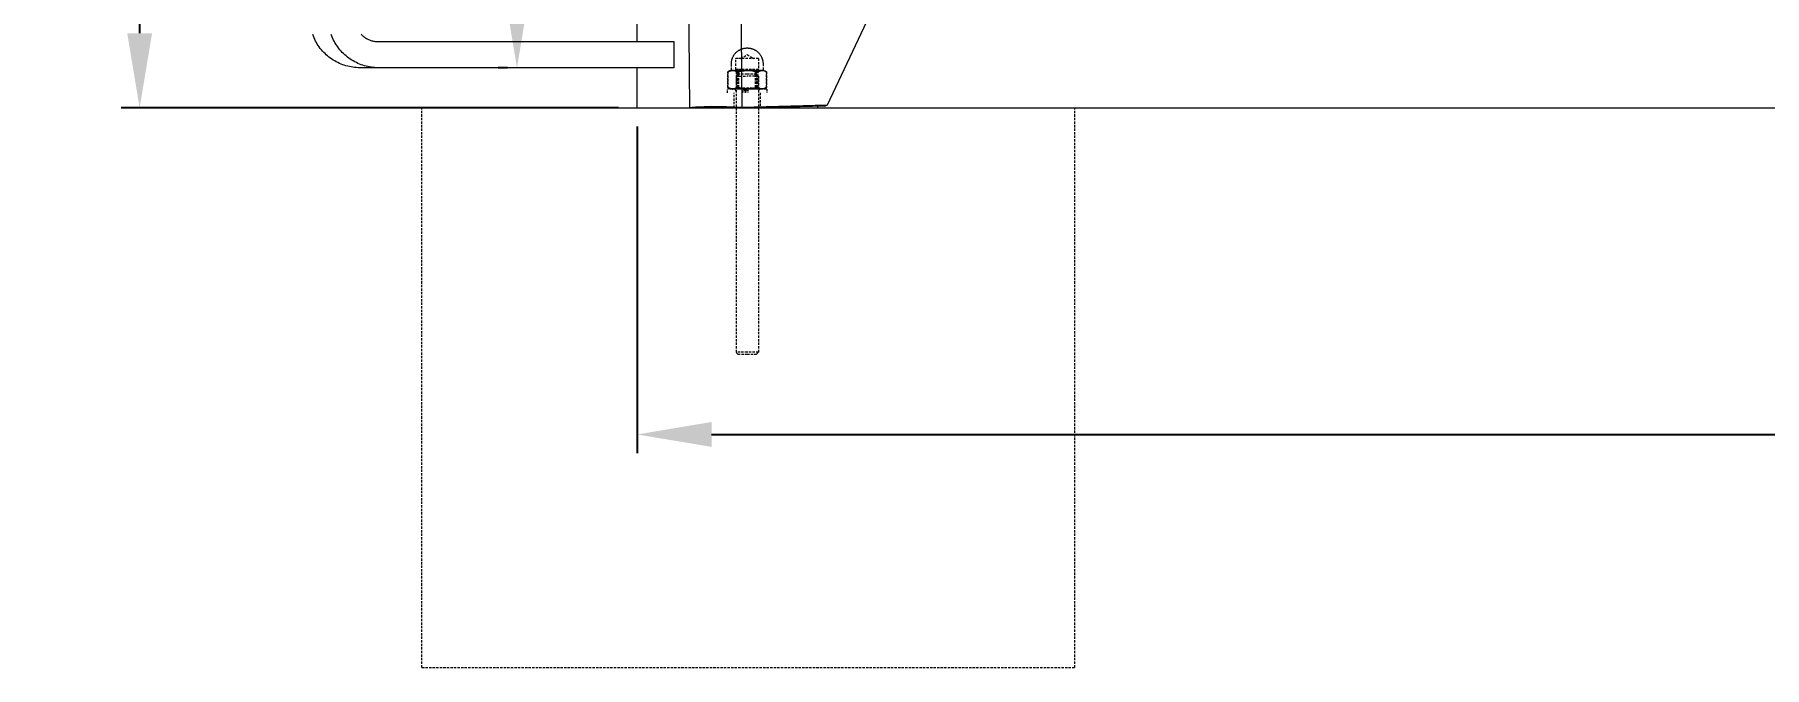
# Model space of a CAD drawing. Header units: millimetres. Extents: x -279 to 4999, y 61 to 3536.
# Drawn here: x -279 to 649, y 2522 to 2862 of the extents above; entities that cross this region are included whole.
import ezdxf

# ---------------------------------------------------------------- set-up
doc = ezdxf.new("R2010")
doc.units = ezdxf.units.MM
doc.linetypes.add('HIDDEN', pattern=[1.905, 1.27, -0.635])
for name, color, linetype, lineweight in [('ZANO_R', 7, 'Continuous', 0), ('ZANO_R_przerywana', 7, 'HIDDEN', 0), ('ZANO_W', 1, 'Continuous', 0)]:
    doc.layers.add(name, color=color, linetype=linetype, lineweight=lineweight)
doc.styles.add('Arial', font='arial.ttf')
doc.styles.get("Standard").update_dxf_attribs({"font": 'ARIALUNI.TTF'})
doc.dimstyles.new('pl i ang', dxfattribs={"dimtxt": 50, "dimasz": 50, "dimexe": 1.25, "dimexo": 0.625, "dimgap": 10, "dimtad": 1, "dimtoh": 1, "dimtxsty": 'Standard', "dimcen": 2.5, "dimclrd": 1, "dimclre": 1, "dimclrt": 1, "dimadec": 0, "dimazin": 0, "dimtfac": 1, "dimtmove": 0, "dimatfit": 3, "dimfxl": 1, "dimarcsym": 1})

# ---------------------------------------------------------------- blocks, each defined once
blk = doc.blocks.new('*D417')
at = {"layer": 'ZANO_W', "color": 1, "lineweight": -2}
for p, q in [((-21.73, 3233.2), (-30.2, 3233.2)), ((-20.2, 2883.87), (-20.2, 3193.2)), ((-25.26, 2843.87), (-30.2, 2843.87))]:
    blk.add_line(p, q, dxfattribs=at)
at = {"layer": 'ZANO_W', "color": 1}
for points in [[(-13.53, 3193.2), (-26.86, 3193.2), (-20.2, 3233.2)], [(-26.86, 2883.87), (-13.53, 2883.87), (-20.2, 2843.87)]]:
    blk.add_solid(points, dxfattribs=at)
at = {"layer": 'ZANO_W', "color": 1, "insert": (-50.63, 3038.53), "char_height": 40, "attachment_point": 5, "rotation": 90, "style": 'Arial'}
blk.add_mtext('389', dxfattribs=at)
blk = doc.blocks.new('*D420')
at = {"layer": 'ZANO_W', "color": 1, "lineweight": -2}
blk.add_arc((3828.64, 2822.36), 150.81, 99.55169, 164.75824, dxfattribs=at)
at = {"layer": 'ZANO_W', "color": 1}
for points in [[(3803.84, 2964.42), (3803.39, 2977.74), (3843.59, 2972.43)], [(3676.53, 2862.89), (3689.74, 2861.12), (3677.83, 2822.36)]]:
    blk.add_solid(points, dxfattribs=at)
at = {"layer": 'ZANO_W', "color": 1, "insert": (3706.83, 2956.91), "char_height": 40, "attachment_point": 5, "rotation": 42.15496, "style": 'Arial'}
blk.add_mtext('96%%d', dxfattribs=at)
blk = doc.blocks.new('*D421')
at = {"layer": 'ZANO_W', "color": 1, "lineweight": -2}
for p, q in [((44.19, 2812.36), (44.19, 2637.25)), ((2822.72, 2812.36), (2822.72, 2637.25)), ((84.19, 2647.25), (2782.72, 2647.25))]:
    blk.add_line(p, q, dxfattribs=at)
at = {"layer": 'ZANO_W', "color": 1}
for points in [[(84.19, 2653.92), (84.19, 2640.58), (44.19, 2647.25)], [(2782.72, 2640.58), (2782.72, 2653.92), (2822.72, 2647.25)]]:
    blk.add_solid(points, dxfattribs=at)
at = {"layer": 'ZANO_W', "color": 1, "insert": (1433.46, 2677.67), "char_height": 40, "attachment_point": 5, "style": 'Arial'}
blk.add_mtext('2779', dxfattribs=at)
blk = doc.blocks.new('*D434')
at = {"layer": 'ZANO_W', "color": 1, "lineweight": -2}
for p, q in [((179.74, 3536.36), (-232.53, 3536.36)), ((-222.53, 3496.36), (-222.53, 2862.36)), ((34.19, 2822.36), (-232.53, 2822.36))]:
    blk.add_line(p, q, dxfattribs=at)
at = {"layer": 'ZANO_W', "color": 1}
for points in [[(-215.87, 3496.36), (-229.2, 3496.36), (-222.53, 3536.36)], [(-229.2, 2862.36), (-215.87, 2862.36), (-222.53, 2822.36)]]:
    blk.add_solid(points, dxfattribs=at)
at = {"layer": 'ZANO_W', "color": 1, "insert": (-252.62, 3179.36), "char_height": 40, "attachment_point": 5, "rotation": 90, "style": 'Arial'}
blk.add_mtext('714', dxfattribs=at)

msp = doc.modelspace()

# ---------------------------------------------------------------- linework, layer by layer
at = {"layer": 'ZANO_R'}
for p, q in [((96.54, 3264.26), (100.38, 2822.81)), ((68.59, 3248.36), (72.3, 2822.36)), ((44.19, 2857.87), (44.19, 3219.2)), ((146.23, 2824.03), (291.51, 3131.07)), ((-129.38, 2860.76), (-129.72, 2861.64)), ((-129.02, 2859.9), (-129.38, 2860.76)), ((-128.62, 2859.04), (-129.02, 2859.9)), ((-128.2, 2858.2), (-128.62, 2859.04)), ((-127.74, 2857.38), (-128.2, 2858.2)), ((-127.26, 2856.58), (-127.74, 2857.38)), ((-119.45, 2860.76), (-119.78, 2861.64)), ((-119.08, 2859.9), (-119.45, 2860.76)), ((-118.69, 2859.04), (-119.08, 2859.9)), ((-118.26, 2858.2), (-118.69, 2859.04)), ((-117.81, 2857.38), (-118.26, 2858.2)), ((-117.33, 2856.58), (-117.81, 2857.38)), ((-103.79, 2861.84), (-103.47, 2861.52)), ((-103.47, 2861.52), (-103.14, 2861.21)), ((-103.14, 2861.21), (-102.8, 2860.92)), ((-102.8, 2860.92), (-102.45, 2860.63)), ((-102.45, 2860.63), (-102.09, 2860.36)), ((-102.09, 2860.36), (-101.72, 2860.1)), ((-101.72, 2860.1), (-101.34, 2859.85)), ((-101.34, 2859.85), (-100.96, 2859.62)), ((-100.96, 2859.62), (-100.56, 2859.4)), ((-100.56, 2859.4), (-100.16, 2859.19)), ((-100.16, 2859.19), (-99.75, 2859)), ((-99.75, 2859), (-99.34, 2858.82)), ((-99.34, 2858.82), (-98.92, 2858.66)), ((-98.92, 2858.66), (-98.49, 2858.51)), ((-98.49, 2858.51), (-98.06, 2858.38)), ((-98.06, 2858.38), (-97.63, 2858.26)), ((-97.63, 2858.26), (-97.19, 2858.16)), ((-97.19, 2858.16), (-96.74, 2858.07)), ((-96.74, 2858.07), (-96.3, 2858)), ((-96.3, 2858), (-95.85, 2857.94)), ((-95.85, 2857.94), (-95.4, 2857.9)), ((-95.4, 2857.9), (-94.95, 2857.88)), ((-94.95, 2857.88), (-94.5, 2857.87)), ((-94.5, 2857.87), (-94.48, 2857.87)), ((-94.48, 2857.87), (63.95, 2857.87)), ((63.95, 2857.87), (63.95, 2843.87)), ((-126.75, 2855.79), (-127.26, 2856.58)), ((-126.21, 2855.02), (-126.75, 2855.79)), ((-125.65, 2854.26), (-126.21, 2855.02)), ((-125.06, 2853.53), (-125.65, 2854.26)), ((-124.45, 2852.82), (-125.06, 2853.53)), ((-123.81, 2852.13), (-124.45, 2852.82)), ((-123.14, 2851.47), (-123.81, 2852.13)), ((-122.46, 2850.82), (-123.14, 2851.47)), ((-121.75, 2850.21), (-122.46, 2850.82)), ((-121.02, 2849.61), (-121.75, 2850.21)), ((-120.27, 2849.05), (-121.02, 2849.61)), ((-119.5, 2848.51), (-120.27, 2849.05)), ((-118.72, 2847.99), (-119.5, 2848.51)), ((-117.91, 2847.51), (-118.72, 2847.99)), ((-116.82, 2855.79), (-117.33, 2856.58)), ((-116.28, 2855.02), (-116.82, 2855.79)), ((-115.71, 2854.26), (-116.28, 2855.02)), ((-115.12, 2853.53), (-115.71, 2854.26)), ((-114.51, 2852.82), (-115.12, 2853.53)), ((-113.87, 2852.13), (-114.51, 2852.82)), ((-113.21, 2851.47), (-113.87, 2852.13)), ((-112.52, 2850.82), (-113.21, 2851.47)), ((-111.81, 2850.21), (-112.52, 2850.82)), ((-111.09, 2849.61), (-111.81, 2850.21)), ((-110.34, 2849.05), (-111.09, 2849.61)), ((-109.57, 2848.51), (-110.34, 2849.05)), ((-108.78, 2847.99), (-109.57, 2848.51)), ((-107.98, 2847.51), (-108.78, 2847.99)), ((-117.09, 2847.05), (-117.91, 2847.51)), ((-116.26, 2846.62), (-117.09, 2847.05)), ((-115.4, 2846.22), (-116.26, 2846.62)), ((-114.54, 2845.85), (-115.4, 2846.22)), ((-113.66, 2845.51), (-114.54, 2845.85)), ((-112.78, 2845.2), (-113.66, 2845.51)), ((-111.88, 2844.93), (-112.78, 2845.2)), ((-110.97, 2844.68), (-111.88, 2844.93)), ((-110.06, 2844.47), (-110.97, 2844.68)), ((-109.13, 2844.29), (-110.06, 2844.47)), ((-108.21, 2844.14), (-109.13, 2844.29)), ((-107.27, 2844.02), (-108.21, 2844.14)), ((-107.16, 2847.05), (-107.98, 2847.51)), ((-106.34, 2843.94), (-107.27, 2844.02)), ((-106.32, 2846.62), (-107.16, 2847.05)), ((-105.4, 2843.88), (-106.34, 2843.94)), ((-105.47, 2846.22), (-106.32, 2846.62)), ((-104.6, 2845.85), (-105.47, 2846.22)), ((-104.46, 2843.87), (-105.4, 2843.88)), ((-103.73, 2845.51), (-104.6, 2845.85)), ((-104.41, 2843.87), (-104.46, 2843.87)), ((-94.52, 2843.87), (-104.41, 2843.87)), ((-102.84, 2845.2), (-103.73, 2845.51)), ((-101.94, 2844.93), (-102.84, 2845.2)), ((-101.04, 2844.68), (-101.94, 2844.93)), ((-100.12, 2844.47), (-101.04, 2844.68)), ((-99.2, 2844.29), (-100.12, 2844.47)), ((-98.27, 2844.14), (-99.2, 2844.29)), ((-97.34, 2844.02), (-98.27, 2844.14)), ((-96.4, 2843.94), (-97.34, 2844.02)), ((-95.46, 2843.88), (-96.4, 2843.94)), ((-94.52, 2843.87), (-95.46, 2843.88)), ((-94.48, 2843.87), (-94.52, 2843.87)), ((63.95, 2843.87), (-94.48, 2843.87)), ((44.19, 2822.36), (44.19, 2843.87)), ((-71.13, 2822.36), (278.87, 2822.36)), ((72.3, 2822.36), (72.71, 2822.5)), ((72.71, 2822.5), (72.87, 2822.54)), ((72.87, 2822.54), (73.03, 2822.57)), ((73.03, 2822.57), (73.36, 2822.63)), ((73.36, 2822.63), (73.82, 2822.7)), ((73.82, 2822.7), (74.29, 2822.75)), ((74.29, 2822.75), (75.56, 2822.87)), ((75.56, 2822.87), (76.84, 2822.96)), ((76.84, 2822.96), (80.17, 2823.12)), ((80.17, 2823.12), (83.97, 2823.2)), ((80.3, 2822.37), (80.27, 2822.36)), ((80.33, 2822.38), (80.3, 2822.37)), ((80.36, 2822.38), (80.33, 2822.38)), ((80.39, 2822.39), (80.36, 2822.38)), ((80.44, 2822.4), (80.39, 2822.39)), ((80.5, 2822.41), (80.44, 2822.4)), ((80.68, 2822.43), (80.5, 2822.41)), ((80.85, 2822.44), (80.68, 2822.43)), ((81.44, 2822.49), (80.85, 2822.44)), ((82.03, 2822.51), (81.44, 2822.49)), ((83.74, 2822.56), (82.03, 2822.51)), ((85.46, 2822.57), (83.74, 2822.56)), ((83.97, 2823.2), (92.21, 2823.14)), ((89.45, 2822.52), (85.46, 2822.57)), ((93.73, 2822.36), (89.45, 2822.52)), ((92.21, 2823.14), (100.38, 2822.81)), ((100.38, 2822.81), (99.6, 2822.36)), ((100.38, 2822.81), (146.23, 2824.03)), ((144.85, 2823.23), (111.99, 2822.36)), ((141.04, 2823.13), (141.04, 2822.36)), ((144.85, 2823.23), (146.23, 2824.03))]:
    msp.add_line(p, q, dxfattribs=at)
msp.add_lwpolyline([(-183.02, 2822.36), (4693.28, 2822.36)], dxfattribs=at)
at = {"layer": 'ZANO_R_przerywana'}
for p, q in [((94.88, 2847.41), (94.93, 2847.69)), ((94.93, 2847.69), (95, 2847.97)), ((95, 2847.97), (95.07, 2848.26)), ((95.07, 2848.26), (95.16, 2848.53)), ((95.16, 2848.53), (95.25, 2848.81)), ((95.25, 2848.81), (95.35, 2849.08)), ((95.35, 2849.08), (95.46, 2849.35)), ((95.46, 2849.35), (95.58, 2849.61)), ((95.58, 2849.61), (95.71, 2849.87)), ((95.71, 2849.87), (95.85, 2850.13)), ((95.85, 2850.13), (95.99, 2850.38)), ((95.99, 2850.38), (96.15, 2850.62)), ((96.15, 2850.62), (96.31, 2850.86)), ((96.31, 2850.86), (96.48, 2851.1)), ((96.48, 2851.1), (96.66, 2851.33)), ((96.66, 2851.33), (96.85, 2851.55)), ((96.85, 2851.55), (97.04, 2851.76)), ((97.04, 2851.76), (97.25, 2851.97)), ((98.24, 2848.81), (97.2, 2848.81)), ((97.2, 2842.97), (97.2, 2848.81)), ((97.25, 2851.97), (97.46, 2852.17)), ((97.46, 2852.17), (97.67, 2852.37)), ((97.67, 2852.37), (97.89, 2852.56)), ((97.89, 2852.56), (98.12, 2852.73)), ((98.12, 2852.73), (98.36, 2852.91)), ((109.32, 2848.81), (98.24, 2848.81)), ((98.36, 2852.91), (98.6, 2853.07)), ((98.6, 2853.07), (98.84, 2853.22)), ((98.84, 2853.22), (99.09, 2853.37)), ((99.09, 2853.37), (99.35, 2853.51)), ((99.35, 2853.51), (99.61, 2853.64)), ((99.61, 2853.64), (99.87, 2853.76)), ((99.74, 2848.81), (103.26, 2850.93)), ((99.87, 2853.76), (100.14, 2853.87)), ((100.14, 2853.87), (100.41, 2853.97)), ((100.41, 2853.97), (100.69, 2854.06)), ((100.69, 2854.06), (100.96, 2854.15)), ((100.96, 2854.15), (101.24, 2854.22)), ((101.24, 2854.22), (101.53, 2854.28)), ((101.53, 2854.28), (101.81, 2854.34)), ((101.81, 2854.34), (102.1, 2854.38)), ((102.1, 2854.38), (102.39, 2854.42)), ((102.39, 2854.42), (102.68, 2854.44)), ((102.68, 2854.44), (102.97, 2854.46)), ((102.97, 2854.46), (103.26, 2854.46)), ((103.26, 2854.46), (103.55, 2854.46)), ((103.26, 2850.93), (106.77, 2848.81)), ((103.55, 2854.46), (103.84, 2854.44)), ((103.84, 2854.44), (104.13, 2854.42)), ((104.13, 2854.42), (104.41, 2854.38)), ((104.41, 2854.38), (104.7, 2854.34)), ((104.7, 2854.34), (104.99, 2854.28)), ((104.99, 2854.28), (105.27, 2854.22)), ((105.27, 2854.22), (105.55, 2854.15)), ((105.55, 2854.15), (105.83, 2854.06)), ((105.83, 2854.06), (106.1, 2853.97)), ((106.1, 2853.97), (106.38, 2853.87)), ((106.38, 2853.87), (106.64, 2853.76)), ((106.64, 2853.76), (106.91, 2853.64)), ((106.91, 2853.64), (107.17, 2853.51)), ((107.17, 2853.51), (107.42, 2853.37)), ((107.42, 2853.37), (107.67, 2853.22)), ((107.67, 2853.22), (107.92, 2853.07)), ((107.92, 2853.07), (108.16, 2852.91)), ((108.16, 2852.91), (108.39, 2852.73)), ((108.39, 2852.73), (108.62, 2852.56)), ((108.62, 2852.56), (108.84, 2852.37)), ((108.84, 2852.37), (109.06, 2852.17)), ((109.06, 2852.17), (109.27, 2851.97)), ((109.27, 2851.97), (109.47, 2851.76)), ((109.32, 2848.81), (109.32, 2848.81)), ((109.32, 2848.81), (109.32, 2848.81)), ((109.32, 2848.81), (109.32, 2842.97)), ((109.47, 2851.76), (109.66, 2851.55)), ((109.66, 2851.55), (109.85, 2851.33)), ((109.85, 2851.33), (110.03, 2851.1)), ((110.03, 2851.1), (110.2, 2850.86)), ((110.2, 2850.86), (110.36, 2850.62)), ((110.36, 2850.62), (110.52, 2850.38)), ((110.52, 2850.38), (110.67, 2850.13)), ((110.67, 2850.13), (110.8, 2849.87)), ((110.8, 2849.87), (110.93, 2849.61)), ((110.93, 2849.61), (111.05, 2849.35)), ((111.05, 2849.35), (111.16, 2849.08)), ((111.16, 2849.08), (111.27, 2848.81)), ((111.27, 2848.81), (111.36, 2848.53)), ((111.36, 2848.53), (111.44, 2848.26)), ((111.44, 2848.26), (111.52, 2847.97)), ((111.52, 2847.97), (111.58, 2847.69)), ((111.58, 2847.69), (111.63, 2847.41)), ((92.86, 2841.66), (93.02, 2841.75)), ((92.86, 2841.66), (92.86, 2833.27)), ((92.89, 2841.66), (93.13, 2841.78)), ((93.07, 2841.77), (92.89, 2841.66)), ((92.89, 2833.27), (92.89, 2841.66)), ((93.02, 2841.75), (93.18, 2841.84)), ((93.17, 2841.83), (93.02, 2841.75)), ((93.25, 2841.88), (93.07, 2841.77)), ((93.13, 2841.78), (93.37, 2841.89)), ((93.18, 2841.84), (93.35, 2841.93)), ((93.25, 2841.88), (94.26, 2842.46)), ((93.42, 2841.98), (93.31, 2841.91)), ((93.35, 2841.93), (93.52, 2842.01)), ((93.37, 2841.89), (93.61, 2841.99)), ((93.54, 2842.04), (93.42, 2841.98)), ((93.52, 2842.01), (93.69, 2842.08)), ((93.66, 2842.1), (93.54, 2842.04)), ((93.61, 2841.99), (93.85, 2842.09)), ((93.77, 2842.15), (93.66, 2842.1)), ((93.69, 2842.08), (93.86, 2842.15)), ((93.9, 2842.2), (93.77, 2842.15)), ((93.85, 2842.09), (94, 2842.14)), ((93.86, 2842.15), (94.03, 2842.21)), ((94.02, 2842.25), (93.9, 2842.2)), ((94, 2842.14), (94.15, 2842.19)), ((94.14, 2842.29), (94.02, 2842.25)), ((94.03, 2842.21), (94.21, 2842.26)), ((94.27, 2842.33), (94.14, 2842.29)), ((94.15, 2842.19), (94.32, 2842.24)), ((94.21, 2842.26), (94.39, 2842.31)), ((95.65, 2842.46), (94.26, 2842.46)), ((94.39, 2842.36), (94.27, 2842.33)), ((94.32, 2842.24), (94.51, 2842.29)), ((94.52, 2842.39), (94.39, 2842.36)), ((94.39, 2842.31), (94.57, 2842.35)), ((94.51, 2842.29), (94.69, 2842.34)), ((94.65, 2842.41), (94.52, 2842.39)), ((94.53, 2842.46), (94.54, 2842.47)), ((94.53, 2842.46), (94.54, 2842.46)), ((94.54, 2842.47), (94.54, 2842.47)), ((94.54, 2842.47), (94.55, 2842.47)), ((94.54, 2842.46), (94.55, 2842.47)), ((94.55, 2842.47), (94.56, 2842.47)), ((94.55, 2842.47), (94.55, 2842.47)), ((94.56, 2842.47), (94.57, 2842.47)), ((94.57, 2842.47), (94.58, 2842.47)), ((94.57, 2842.35), (94.75, 2842.39)), ((94.58, 2842.47), (94.58, 2842.48)), ((94.58, 2842.48), (94.59, 2842.48)), ((94.59, 2842.48), (94.6, 2842.48)), ((94.6, 2842.48), (94.61, 2842.48)), ((94.61, 2842.48), (94.62, 2842.49)), ((94.62, 2842.49), (94.63, 2842.5)), ((94.62, 2842.49), (94.62, 2842.49)), ((94.63, 2842.5), (94.64, 2842.5)), ((94.64, 2842.5), (94.65, 2842.5)), ((94.65, 2842.5), (94.65, 2842.51)), ((94.65, 2842.51), (94.66, 2842.51)), ((94.78, 2842.43), (94.65, 2842.41)), ((94.66, 2842.51), (94.67, 2842.52)), ((94.67, 2842.52), (94.67, 2842.53)), ((94.67, 2842.53), (94.68, 2842.53)), ((94.68, 2842.53), (94.69, 2842.54)), ((94.69, 2842.54), (94.7, 2842.55)), ((94.69, 2842.54), (94.69, 2842.54)), ((94.69, 2842.34), (94.87, 2842.37)), ((94.7, 2842.55), (94.7, 2842.56)), ((94.7, 2842.56), (94.71, 2842.56)), ((94.71, 2842.57), (94.72, 2842.58)), ((94.71, 2842.56), (94.71, 2842.57)), ((94.72, 2842.58), (94.73, 2842.59)), ((94.72, 2842.58), (94.72, 2842.58)), ((94.73, 2842.6), (94.73, 2842.61)), ((94.73, 2842.61), (94.74, 2842.61)), ((94.73, 2842.59), (94.73, 2842.6)), ((94.74, 2842.63), (94.75, 2842.64)), ((94.74, 2842.62), (94.74, 2842.63)), ((94.74, 2842.61), (94.74, 2842.62)), ((94.75, 2842.68), (94.76, 2842.69)), ((94.75, 2842.67), (94.75, 2842.68)), ((94.75, 2842.66), (94.75, 2842.67)), ((94.75, 2842.65), (94.75, 2842.66)), ((94.75, 2842.64), (94.75, 2842.65)), ((94.75, 2842.65), (94.75, 2842.65)), ((94.75, 2842.39), (94.93, 2842.42)), ((94.76, 2846.25), (94.78, 2846.54)), ((94.76, 2845.96), (94.76, 2846.25)), ((94.76, 2842.71), (94.76, 2845.96)), ((94.76, 2842.7), (94.76, 2842.71)), ((94.76, 2842.69), (94.76, 2842.7)), ((94.76, 2842.7), (94.76, 2842.7)), ((94.78, 2846.54), (94.8, 2846.83)), ((94.91, 2842.45), (94.78, 2842.43)), ((94.8, 2846.83), (94.84, 2847.12)), ((94.84, 2847.12), (94.88, 2847.41)), ((94.87, 2842.37), (95.06, 2842.4)), ((95.04, 2842.46), (94.91, 2842.45)), ((94.93, 2842.42), (95.11, 2842.44)), ((95.06, 2842.4), (95.24, 2842.43)), ((95.11, 2842.44), (95.3, 2842.46)), ((95.24, 2842.43), (95.43, 2842.45)), ((95.44, 2842.45), (95.29, 2842.46)), ((95.33, 2842.46), (95.29, 2842.46)), ((95.3, 2842.46), (95.33, 2842.46)), ((95.43, 2842.45), (95.62, 2842.46)), ((95.59, 2842.43), (95.45, 2842.45)), ((95.73, 2842.4), (95.59, 2842.43)), ((95.61, 2842.46), (95.62, 2842.46)), ((95.65, 2842.46), (95.61, 2842.46)), ((95.62, 2842.46), (95.81, 2842.46)), ((95.62, 2842.46), (95.67, 2842.46)), ((95.63, 2842.46), (95.81, 2842.44)), ((95.87, 2842.37), (95.73, 2842.4)), ((95.81, 2842.46), (96.02, 2842.45)), ((95.81, 2842.44), (96, 2842.42)), ((96.01, 2842.33), (95.87, 2842.37)), ((103.63, 2842.46), (95.97, 2842.46)), ((96, 2842.42), (96.18, 2842.39)), ((96.15, 2842.29), (96.01, 2842.33)), ((96.02, 2842.45), (96.24, 2842.43)), ((96.28, 2842.25), (96.15, 2842.29)), ((96.18, 2842.39), (96.36, 2842.35)), ((96.24, 2842.43), (96.46, 2842.41)), ((96.42, 2842.2), (96.28, 2842.25)), ((96.36, 2842.35), (96.54, 2842.31)), ((96.55, 2842.15), (96.42, 2842.2)), ((96.46, 2842.41), (96.67, 2842.38)), ((96.54, 2842.31), (96.72, 2842.26)), ((96.68, 2842.09), (96.55, 2842.15)), ((96.67, 2842.38), (96.89, 2842.34)), ((96.81, 2842.03), (96.68, 2842.09)), ((96.72, 2842.26), (96.89, 2842.21)), ((96.94, 2841.96), (96.81, 2842.03)), ((96.89, 2842.34), (97.1, 2842.29)), ((96.89, 2842.21), (97.07, 2842.15)), ((97.07, 2841.89), (96.94, 2841.96)), ((97.07, 2842.15), (97.24, 2842.08)), ((97.19, 2841.82), (97.07, 2841.89)), ((97.1, 2842.29), (97.31, 2842.24)), ((97.31, 2841.74), (97.19, 2841.82)), ((98.24, 2842.97), (97.2, 2842.97)), ((98.16, 2842.41), (97.2, 2842.96)), ((97.24, 2842.08), (97.41, 2842.01)), ((98.22, 2840.36), (97.26, 2839.4)), ((97.26, 2839.4), (103.26, 2839.4)), ((97.26, 2839.4), (97.26, 2691.33)), ((97.31, 2842.24), (97.52, 2842.17)), ((97.43, 2841.66), (97.31, 2841.74)), ((97.41, 2842.01), (97.58, 2841.93)), ((98.03, 2841.83), (97.43, 2841.66)), ((97.43, 2841.66), (97.43, 2833.27)), ((97.52, 2842.17), (97.73, 2842.11)), ((97.58, 2841.93), (97.74, 2841.84)), ((97.73, 2842.11), (97.93, 2842.03)), ((97.74, 2841.84), (97.9, 2841.75)), ((97.9, 2841.75), (98.06, 2841.66)), ((97.93, 2842.03), (98.13, 2841.95)), ((98.63, 2841.98), (98.03, 2841.83)), ((98.06, 2841.66), (98.69, 2841.83)), ((98.06, 2833.27), (98.06, 2841.66)), ((98.13, 2841.95), (98.33, 2841.86)), ((99.04, 2842.41), (98.16, 2842.41)), ((98.16, 2833.12), (98.16, 2842.41)), ((103.26, 2840.36), (98.22, 2840.36)), ((109.32, 2842.97), (98.24, 2842.97)), ((98.33, 2841.86), (98.53, 2841.76)), ((98.53, 2841.76), (98.72, 2841.66)), ((99.24, 2842.11), (98.63, 2841.98)), ((98.69, 2841.83), (99.33, 2841.99)), ((98.72, 2841.66), (99.28, 2841.82)), ((98.72, 2833.27), (98.72, 2841.66)), ((108.36, 2842.41), (99.04, 2842.41)), ((99.85, 2842.22), (99.24, 2842.11)), ((99.28, 2841.82), (99.85, 2841.96)), ((99.33, 2841.99), (99.97, 2842.13)), ((100.47, 2842.31), (99.85, 2842.22)), ((99.85, 2841.96), (100.42, 2842.09)), ((99.97, 2842.13), (100.62, 2842.24)), ((100.42, 2842.09), (101, 2842.2)), ((101.09, 2842.38), (100.47, 2842.31)), ((100.62, 2842.24), (101.08, 2842.31)), ((101, 2842.2), (101.57, 2842.29)), ((101.08, 2842.31), (101.55, 2842.37)), ((101.71, 2842.43), (101.09, 2842.38)), ((101.55, 2842.37), (102.02, 2842.41)), ((101.57, 2842.29), (102.15, 2842.36)), ((102.33, 2842.46), (101.71, 2842.43)), ((102.02, 2842.41), (102.48, 2842.44)), ((102.15, 2842.36), (102.74, 2842.41)), ((102.48, 2842.44), (102.95, 2842.46)), ((102.74, 2842.41), (103.32, 2842.45)), ((103.24, 2842.45), (102.89, 2842.46)), ((102.94, 2842.46), (102.97, 2842.46)), ((108.29, 2840.36), (103.26, 2840.36)), ((109.26, 2839.4), (103.26, 2839.4)), ((103.93, 2842.4), (103.27, 2842.45)), ((103.32, 2842.45), (103.9, 2842.46)), ((103.56, 2842.46), (103.57, 2842.46)), ((103.59, 2842.46), (103.56, 2842.46)), ((103.59, 2842.46), (104.2, 2842.43)), ((103.9, 2842.46), (104.49, 2842.45)), ((104.58, 2842.33), (103.93, 2842.4)), ((111.23, 2842.46), (104.19, 2842.46)), ((104.2, 2842.43), (104.82, 2842.38)), ((104.49, 2842.45), (105.07, 2842.41)), ((105.23, 2842.24), (104.58, 2842.33)), ((104.82, 2842.38), (105.43, 2842.31)), ((105.07, 2842.41), (105.65, 2842.36)), ((105.88, 2842.13), (105.23, 2842.24)), ((105.43, 2842.31), (106.05, 2842.22)), ((105.65, 2842.36), (106.23, 2842.29)), ((106.52, 2841.99), (105.88, 2842.13)), ((106.05, 2842.22), (106.65, 2842.11)), ((106.23, 2842.29), (106.81, 2842.2)), ((107.16, 2841.84), (106.52, 2841.99)), ((106.65, 2842.11), (107.26, 2841.98)), ((106.81, 2842.2), (107.39, 2842.09)), ((107.79, 2841.66), (107.16, 2841.84)), ((107.26, 2841.98), (107.86, 2841.83)), ((107.39, 2842.09), (107.96, 2841.96)), ((108.01, 2841.77), (107.79, 2841.66)), ((107.79, 2833.27), (107.79, 2841.66)), ((107.86, 2841.83), (108.45, 2841.66)), ((107.96, 2841.96), (108.52, 2841.82)), ((108.01, 2841.77), (108.15, 2841.83)), ((108.24, 2841.87), (108.15, 2841.83)), ((108.24, 2841.87), (108.33, 2841.91)), ((108.29, 2840.36), (109.26, 2839.4)), ((108.48, 2841.98), (108.33, 2841.91)), ((109.31, 2842.96), (108.36, 2842.41)), ((108.36, 2842.41), (108.36, 2833.12)), ((108.45, 2841.66), (108.61, 2841.75)), ((108.45, 2833.27), (108.45, 2841.66)), ((108.48, 2841.98), (108.5, 2841.99)), ((108.63, 2842.04), (108.5, 2841.99)), ((108.52, 2841.82), (109.09, 2841.66)), ((108.61, 2841.75), (108.77, 2841.84)), ((108.75, 2842.09), (108.63, 2842.04)), ((108.75, 2842.09), (108.86, 2842.13)), ((108.77, 2841.84), (108.94, 2841.93)), ((108.9, 2842.14), (108.86, 2842.13)), ((108.9, 2842.14), (109.05, 2842.19)), ((108.94, 2841.93), (109.1, 2842.01)), ((109.18, 2842.23), (109.05, 2842.19)), ((109.09, 2841.66), (109.2, 2841.74)), ((109.09, 2833.27), (109.09, 2841.66)), ((109.1, 2842.01), (109.27, 2842.08)), ((109.32, 2842.27), (109.18, 2842.23)), ((109.2, 2841.74), (109.32, 2841.82)), ((109.26, 2839.4), (109.26, 2691.33)), ((109.27, 2842.08), (109.45, 2842.15)), ((109.32, 2842.97), (109.32, 2842.97)), ((109.32, 2842.97), (109.32, 2842.97)), ((109.32, 2842.97), (109.32, 2842.97)), ((109.32, 2842.27), (109.49, 2842.31)), ((109.32, 2841.82), (109.45, 2841.9)), ((109.45, 2842.15), (109.62, 2842.21)), ((109.45, 2841.9), (109.57, 2841.97)), ((109.49, 2842.31), (109.66, 2842.35)), ((109.57, 2841.97), (109.7, 2842.03)), ((109.62, 2842.21), (109.8, 2842.26)), ((109.66, 2842.35), (109.83, 2842.38)), ((109.7, 2842.03), (109.83, 2842.09)), ((109.8, 2842.26), (109.98, 2842.31)), ((109.83, 2842.38), (110, 2842.41)), ((109.83, 2842.09), (109.96, 2842.15)), ((109.96, 2842.15), (110.09, 2842.2)), ((109.98, 2842.31), (110.16, 2842.35)), ((110, 2842.41), (110.18, 2842.43)), ((110.09, 2842.2), (110.23, 2842.25)), ((110.16, 2842.35), (110.34, 2842.39)), ((110.18, 2842.43), (110.35, 2842.45)), ((110.23, 2842.25), (110.37, 2842.3)), ((110.34, 2842.39), (110.52, 2842.42)), ((110.35, 2842.45), (110.52, 2842.46)), ((110.37, 2842.3), (110.5, 2842.33)), ((110.55, 2842.46), (110.5, 2842.46)), ((110.5, 2842.33), (110.64, 2842.37)), ((110.52, 2842.42), (110.7, 2842.44)), ((110.64, 2842.37), (110.78, 2842.4)), ((110.7, 2842.44), (110.89, 2842.46)), ((110.78, 2842.4), (110.93, 2842.42)), ((110.91, 2842.46), (110.86, 2842.46)), ((111.07, 2842.45), (110.89, 2842.46)), ((110.89, 2842.46), (110.91, 2842.46)), ((110.93, 2842.42), (111.07, 2842.44)), ((111.07, 2842.44), (111.21, 2842.45)), ((111.3, 2842.42), (111.08, 2842.45)), ((111.19, 2842.46), (111.21, 2842.46)), ((111.22, 2842.46), (111.19, 2842.46)), ((111.21, 2842.45), (111.35, 2842.46)), ((111.22, 2842.46), (111.41, 2842.44)), ((111.52, 2842.39), (111.3, 2842.42)), ((111.35, 2842.46), (111.5, 2842.45)), ((111.41, 2842.44), (111.59, 2842.42)), ((112.06, 2842.46), (111.47, 2842.46)), ((111.5, 2842.45), (111.64, 2842.44)), ((111.74, 2842.35), (111.52, 2842.39)), ((111.59, 2842.42), (111.77, 2842.39)), ((111.63, 2847.41), (111.68, 2847.12)), ((111.64, 2842.44), (111.78, 2842.42)), ((111.68, 2847.12), (111.71, 2846.83)), ((111.71, 2846.83), (111.74, 2846.54)), ((111.74, 2846.54), (111.75, 2846.25)), ((111.96, 2842.3), (111.74, 2842.35)), ((111.75, 2846.25), (111.76, 2845.96)), ((111.76, 2845.96), (111.76, 2842.71)), ((111.76, 2842.71), (111.76, 2842.7)), ((111.76, 2842.7), (111.76, 2842.7)), ((111.76, 2842.7), (111.76, 2842.69)), ((111.76, 2842.69), (111.76, 2842.68)), ((111.76, 2842.68), (111.76, 2842.67)), ((111.76, 2842.67), (111.76, 2842.66)), ((111.76, 2842.66), (111.76, 2842.65)), ((111.76, 2842.65), (111.77, 2842.65)), ((111.77, 2842.65), (111.77, 2842.64)), ((111.77, 2842.64), (111.77, 2842.63)), ((111.77, 2842.63), (111.77, 2842.62)), ((111.77, 2842.62), (111.78, 2842.61)), ((111.77, 2842.39), (111.95, 2842.35)), ((111.78, 2842.61), (111.78, 2842.61)), ((111.78, 2842.61), (111.78, 2842.6)), ((111.78, 2842.6), (111.79, 2842.59)), ((111.78, 2842.42), (111.92, 2842.4)), ((111.79, 2842.59), (111.79, 2842.58)), ((111.79, 2842.58), (111.8, 2842.58)), ((111.8, 2842.58), (111.8, 2842.57)), ((111.8, 2842.57), (111.81, 2842.56)), ((111.81, 2842.56), (111.81, 2842.56)), ((111.81, 2842.56), (111.82, 2842.55)), ((111.82, 2842.55), (111.82, 2842.54)), ((111.82, 2842.54), (111.83, 2842.54)), ((111.83, 2842.54), (111.84, 2842.53)), ((111.84, 2842.53), (111.84, 2842.53)), ((111.84, 2842.53), (111.85, 2842.52)), ((111.85, 2842.52), (111.85, 2842.51)), ((111.85, 2842.51), (111.86, 2842.51)), ((111.86, 2842.51), (111.87, 2842.5)), ((111.87, 2842.5), (111.88, 2842.5)), ((111.88, 2842.5), (111.88, 2842.5)), ((111.88, 2842.5), (111.89, 2842.49)), ((111.89, 2842.49), (111.9, 2842.49)), ((111.9, 2842.49), (111.91, 2842.48)), ((111.91, 2842.48), (111.91, 2842.48)), ((111.91, 2842.48), (111.92, 2842.48)), ((111.92, 2842.48), (111.93, 2842.48)), ((111.92, 2842.4), (112.07, 2842.37)), ((111.93, 2842.48), (111.94, 2842.47)), ((111.94, 2842.47), (111.95, 2842.47)), ((111.95, 2842.47), (111.95, 2842.47)), ((111.95, 2842.47), (111.96, 2842.47)), ((111.95, 2842.35), (112.13, 2842.31)), ((111.96, 2842.47), (111.97, 2842.47)), ((111.97, 2842.47), (111.96, 2842.47)), ((112.17, 2842.24), (111.96, 2842.3)), ((111.97, 2842.47), (111.98, 2842.47)), ((111.97, 2842.46), (111.97, 2842.47)), ((111.98, 2842.46), (111.97, 2842.46)), ((111.98, 2842.47), (111.99, 2842.46)), ((112.21, 2842.46), (112.06, 2842.46)), ((112.07, 2842.37), (112.21, 2842.33)), ((112.13, 2842.31), (112.31, 2842.26)), ((112.39, 2842.18), (112.17, 2842.24)), ((112.25, 2842.46), (112.21, 2842.46)), ((112.21, 2842.33), (112.34, 2842.3)), ((112.26, 2842.46), (112.25, 2842.46)), ((112.25, 2842.46), (112.25, 2842.46)), ((112.26, 2842.46), (112.26, 2842.46)), ((112.26, 2842.46), (112.26, 2842.46)), ((112.26, 2842.46), (112.26, 2842.46)), ((112.26, 2842.46), (112.26, 2842.46)), ((112.26, 2842.46), (113.2, 2841.91)), ((112.31, 2842.26), (112.48, 2842.21)), ((112.34, 2842.3), (112.48, 2842.25)), ((112.6, 2842.11), (112.39, 2842.18)), ((112.48, 2842.25), (112.62, 2842.2)), ((112.48, 2842.21), (112.66, 2842.15)), ((112.81, 2842.04), (112.6, 2842.11)), ((112.62, 2842.2), (112.75, 2842.15)), ((112.66, 2842.15), (112.83, 2842.08)), ((112.75, 2842.15), (112.88, 2842.09)), ((113.02, 2841.95), (112.81, 2842.04)), ((112.83, 2842.08), (113, 2842.01)), ((112.88, 2842.09), (113.01, 2842.03)), ((113, 2842.01), (113.17, 2841.93)), ((113.01, 2842.03), (113.14, 2841.97)), ((113.22, 2841.86), (113.02, 2841.95)), ((113.14, 2841.97), (113.26, 2841.9)), ((113.17, 2841.93), (113.33, 2841.84)), ((113.42, 2841.76), (113.22, 2841.86)), ((113.26, 2841.9), (113.39, 2841.82)), ((113.33, 2841.84), (113.49, 2841.75)), ((113.34, 2841.83), (113.49, 2841.75)), ((113.39, 2841.82), (113.51, 2841.74)), ((113.62, 2841.66), (113.42, 2841.76)), ((113.49, 2841.75), (113.65, 2841.66)), ((113.51, 2841.74), (113.62, 2841.66)), ((113.62, 2841.66), (113.62, 2833.27)), ((113.65, 2833.27), (113.65, 2841.66)), ((100.88, 2832.46), (92.71, 2832.46)), ((92.71, 2832.46), (92.71, 2832.46)), ((92.71, 2830.36), (92.71, 2832.46)), ((93.02, 2833.17), (92.86, 2833.27)), ((92.89, 2833.27), (93.07, 2833.15)), ((93.13, 2833.15), (92.89, 2833.27)), ((93.18, 2833.08), (93.02, 2833.17)), ((93.17, 2833.09), (93.02, 2833.17)), ((93.07, 2833.15), (93.25, 2833.04)), ((93.37, 2833.04), (93.13, 2833.15)), ((93.35, 2833), (93.18, 2833.08)), ((94.26, 2832.46), (93.25, 2833.04)), ((93.31, 2833.01), (93.42, 2832.94)), ((93.52, 2832.92), (93.35, 2833)), ((93.61, 2832.93), (93.37, 2833.04)), ((93.42, 2832.94), (93.54, 2832.88)), ((93.69, 2832.85), (93.52, 2832.92)), ((93.54, 2832.88), (93.66, 2832.82)), ((93.85, 2832.84), (93.61, 2832.93)), ((93.66, 2832.82), (93.77, 2832.77)), ((93.86, 2832.78), (93.69, 2832.85)), ((93.77, 2832.77), (93.9, 2832.72)), ((94, 2832.78), (93.85, 2832.84)), ((94.03, 2832.72), (93.86, 2832.78)), ((93.9, 2832.72), (94.02, 2832.67)), ((94.16, 2832.73), (94, 2832.78)), ((94.02, 2832.67), (94.14, 2832.63)), ((94.21, 2832.66), (94.03, 2832.72)), ((94.14, 2832.63), (94.27, 2832.6)), ((94.34, 2832.68), (94.16, 2832.73)), ((94.39, 2832.61), (94.21, 2832.66)), ((94.27, 2832.6), (94.39, 2832.56)), ((94.53, 2832.63), (94.34, 2832.68)), ((94.57, 2832.57), (94.39, 2832.61)), ((94.39, 2832.56), (94.52, 2832.53)), ((94.52, 2832.53), (94.65, 2832.51)), ((94.71, 2832.58), (94.53, 2832.63)), ((94.75, 2832.54), (94.57, 2832.57)), ((94.65, 2832.51), (94.78, 2832.49)), ((94.9, 2832.55), (94.71, 2832.58)), ((94.93, 2832.51), (94.75, 2832.54)), ((94.78, 2832.49), (94.91, 2832.48)), ((95.09, 2832.52), (94.9, 2832.55)), ((94.91, 2832.48), (95.04, 2832.46)), ((95.11, 2832.48), (94.93, 2832.51)), ((95.28, 2832.49), (95.09, 2832.52)), ((95.3, 2832.47), (95.11, 2832.48)), ((95.21, 2832.46), (95.28, 2832.46)), ((95.47, 2832.48), (95.28, 2832.49)), ((95.28, 2832.46), (95.36, 2832.47)), ((95.34, 2832.46), (95.3, 2832.47)), ((95.36, 2832.47), (95.44, 2832.48)), ((95.45, 2832.48), (95.6, 2832.5)), ((95.66, 2832.46), (95.47, 2832.48)), ((95.62, 2832.47), (95.57, 2832.46)), ((95.6, 2832.5), (95.75, 2832.53)), ((95.65, 2832.46), (95.61, 2832.46)), ((95.81, 2832.48), (95.63, 2832.47)), ((95.75, 2832.53), (95.9, 2832.56)), ((96, 2832.51), (95.81, 2832.48)), ((95.9, 2832.56), (96.05, 2832.6)), ((96.17, 2832.48), (95.94, 2832.46)), ((96.18, 2832.54), (96, 2832.51)), ((96.05, 2832.6), (96.2, 2832.65)), ((96.39, 2832.5), (96.17, 2832.48)), ((96.36, 2832.57), (96.18, 2832.54)), ((96.2, 2832.65), (96.34, 2832.7)), ((96.23, 2832.46), (96.2, 2832.46)), ((96.26, 2832.46), (96.23, 2832.46)), ((96.3, 2832.45), (96.26, 2832.46)), ((96.26, 2822.36), (96.26, 2830.36)), ((96.33, 2832.45), (96.3, 2832.45)), ((96.36, 2832.44), (96.33, 2832.45)), ((96.34, 2832.7), (96.49, 2832.75)), ((96.54, 2832.61), (96.36, 2832.57)), ((96.4, 2832.43), (96.36, 2832.44)), ((96.61, 2832.54), (96.39, 2832.5)), ((96.43, 2832.42), (96.4, 2832.43)), ((96.46, 2832.41), (96.43, 2832.42)), ((96.49, 2832.4), (96.46, 2832.41)), ((96.49, 2832.75), (96.63, 2832.81)), ((96.53, 2832.39), (96.49, 2832.4)), ((96.56, 2832.38), (96.53, 2832.39)), ((96.72, 2832.66), (96.54, 2832.61)), ((96.59, 2832.36), (96.56, 2832.38)), ((96.62, 2832.35), (96.59, 2832.36)), ((96.83, 2832.58), (96.61, 2832.54)), ((96.65, 2832.33), (96.62, 2832.35)), ((96.63, 2832.81), (96.77, 2832.87)), ((96.68, 2832.31), (96.65, 2832.33)), ((96.71, 2832.3), (96.68, 2832.31)), ((96.74, 2832.28), (96.71, 2832.3)), ((96.89, 2832.72), (96.72, 2832.66)), ((96.76, 2832.26), (96.74, 2832.28)), ((96.79, 2832.24), (96.76, 2832.26)), ((96.77, 2832.87), (96.9, 2832.94)), ((96.82, 2832.21), (96.79, 2832.24)), ((96.84, 2832.19), (96.82, 2832.21)), ((97.05, 2832.62), (96.83, 2832.58)), ((96.87, 2832.17), (96.84, 2832.19)), ((96.89, 2832.14), (96.87, 2832.17)), ((97.07, 2832.78), (96.89, 2832.72)), ((96.91, 2832.12), (96.89, 2832.14)), ((96.9, 2832.94), (97.04, 2833.02)), ((96.93, 2832.09), (96.91, 2832.12)), ((96.96, 2832.06), (96.93, 2832.09)), ((96.98, 2832.04), (96.96, 2832.06)), ((96.99, 2832.01), (96.98, 2832.04)), ((97.01, 2831.98), (96.99, 2832.01)), ((97.03, 2831.95), (97.01, 2831.98)), ((97.05, 2831.92), (97.03, 2831.95)), ((97.04, 2833.02), (97.17, 2833.1)), ((97.27, 2832.68), (97.05, 2832.62)), ((97.06, 2831.89), (97.05, 2831.92)), ((97.07, 2831.86), (97.06, 2831.89)), ((97.24, 2832.85), (97.07, 2832.78)), ((97.09, 2831.83), (97.07, 2831.86)), ((97.1, 2831.8), (97.09, 2831.83)), ((97.11, 2831.76), (97.1, 2831.8)), ((97.12, 2831.73), (97.11, 2831.76)), ((97.13, 2831.7), (97.12, 2831.73)), ((97.14, 2831.67), (97.13, 2831.7)), ((97.14, 2831.63), (97.14, 2831.67)), ((97.15, 2831.6), (97.14, 2831.63)), ((97.15, 2831.56), (97.15, 2831.6)), ((97.15, 2831.53), (97.15, 2831.56)), ((97.16, 2831.5), (97.15, 2831.53)), ((97.16, 2831.46), (97.16, 2831.5)), ((97.16, 2831.36), (97.16, 2831.46)), ((97.17, 2833.1), (97.3, 2833.18)), ((97.41, 2832.92), (97.24, 2832.85)), ((97.26, 2832.49), (98.16, 2833.12)), ((97.26, 2832.49), (97.26, 2832.67)), ((97.26, 2832.49), (98.29, 2832.49)), ((97.26, 2832.49), (97.26, 2832.49)), ((97.26, 2832.46), (97.26, 2832.49)), ((97.49, 2832.74), (97.27, 2832.68)), ((97.3, 2833.18), (97.43, 2833.27)), ((97.58, 2833), (97.41, 2832.92)), ((97.43, 2833.27), (98.03, 2833.09)), ((97.7, 2832.81), (97.49, 2832.74)), ((97.74, 2833.08), (97.58, 2833)), ((97.91, 2832.89), (97.7, 2832.81)), ((97.9, 2833.17), (97.74, 2833.08)), ((98.06, 2833.27), (97.9, 2833.17)), ((98.12, 2832.97), (97.91, 2832.89)), ((98.03, 2833.09), (98.64, 2832.94)), ((98.59, 2833.12), (98.06, 2833.27)), ((98.32, 2833.06), (98.12, 2832.97)), ((98.16, 2833.12), (98.16, 2833.12)), ((98.16, 2833.12), (98.16, 2833.12)), ((98.16, 2833.12), (98.16, 2833.12)), ((98.16, 2833.12), (98.16, 2833.12)), ((98.16, 2833.12), (98.16, 2833.12)), ((98.16, 2833.12), (98.16, 2833.12)), ((98.16, 2833.12), (98.2, 2833.12)), ((98.2, 2833.12), (98.37, 2833.12)), ((98.29, 2832.49), (109.26, 2832.49)), ((98.52, 2833.16), (98.32, 2833.06)), ((98.37, 2833.12), (99.04, 2833.12)), ((98.6, 2833.12), (98.48, 2833.15)), ((98.72, 2833.27), (98.52, 2833.16)), ((99.27, 2832.95), (98.6, 2833.12)), ((98.64, 2832.94), (99.26, 2832.81)), ((99.32, 2833.09), (98.72, 2833.27)), ((99.04, 2833.12), (108.35, 2833.12)), ((99.26, 2832.81), (99.87, 2832.7)), ((99.94, 2832.8), (99.27, 2832.95)), ((99.93, 2832.94), (99.32, 2833.09)), ((99.87, 2832.7), (100.5, 2832.61)), ((100.54, 2832.81), (99.93, 2832.94)), ((100.62, 2832.68), (99.94, 2832.8)), ((100.5, 2832.61), (101.12, 2832.54)), ((101.15, 2832.7), (100.54, 2832.81)), ((101.06, 2832.61), (100.62, 2832.68)), ((100.88, 2830.36), (100.88, 2832.46)), ((101.15, 2832.46), (100.88, 2832.46)), ((101.51, 2832.56), (101.06, 2832.61)), ((101.12, 2832.54), (101.75, 2832.49)), ((101.77, 2832.61), (101.15, 2832.7)), ((101.15, 2832.46), (101.91, 2832.46)), ((101.49, 2832.46), (101.52, 2832.4)), ((101.95, 2832.52), (101.51, 2832.56)), ((101.52, 2832.4), (101.54, 2832.34)), ((101.54, 2832.34), (101.57, 2832.27)), ((101.57, 2832.27), (101.59, 2832.21)), ((101.59, 2832.21), (101.6, 2832.14)), ((101.6, 2832.14), (101.62, 2832.07)), ((101.62, 2832.07), (101.64, 2832.01)), ((101.64, 2832.01), (101.65, 2831.94)), ((101.65, 2831.94), (101.66, 2831.87)), ((101.66, 2831.87), (101.66, 2831.8)), ((101.66, 2831.8), (101.67, 2831.74)), ((101.67, 2831.74), (101.67, 2831.67)), ((101.67, 2831.67), (101.67, 2831.6)), ((101.67, 2831.6), (101.67, 2831.53)), ((101.67, 2831.53), (101.67, 2831.46)), ((101.67, 2831.36), (101.67, 2831.46)), ((101.75, 2832.49), (102.37, 2832.46)), ((102.39, 2832.54), (101.77, 2832.61)), ((101.91, 2832.46), (101.91, 2830.36)), ((113.81, 2832.46), (101.91, 2832.46)), ((102.4, 2832.49), (101.95, 2832.52)), ((103.01, 2832.49), (102.39, 2832.54)), ((102.93, 2832.47), (102.43, 2832.48)), ((102.52, 2832.46), (102.53, 2832.46)), ((102.58, 2832.4), (102.53, 2832.46)), ((102.53, 2830.36), (102.53, 2832.46)), ((102.53, 2832.46), (102.58, 2832.46)), ((102.58, 2832.4), (102.68, 2831.89)), ((102.59, 2832.46), (102.61, 2831.46)), ((102.61, 2831.36), (102.61, 2831.46)), ((102.69, 2831.75), (102.68, 2831.89)), ((102.7, 2831.6), (102.69, 2831.75)), ((102.7, 2831.46), (102.7, 2831.6)), ((102.7, 2831.46), (102.7, 2831.36)), ((102.89, 2832.46), (103.24, 2832.48)), ((102.93, 2832.46), (102.92, 2832.46)), ((103.08, 2832.46), (102.93, 2832.47)), ((102.97, 2832.46), (102.94, 2832.47)), ((103.63, 2832.46), (103.01, 2832.49)), ((103.27, 2832.48), (103.93, 2832.52)), ((104.07, 2832.48), (103.58, 2832.47)), ((103.58, 2832.46), (103.58, 2830.36)), ((103.59, 2832.46), (103.62, 2832.46)), ((103.65, 2832.46), (103.64, 2832.46)), ((103.65, 2832.45), (103.65, 2832.46)), ((103.65, 2832.44), (103.65, 2832.45)), ((103.65, 2832.43), (103.65, 2832.44)), ((103.65, 2832.44), (103.65, 2832.44)), ((103.65, 2832.42), (103.65, 2832.43)), ((103.65, 2832.41), (103.65, 2832.42)), ((103.65, 2832.42), (103.65, 2832.42)), ((103.65, 2832.4), (103.65, 2832.41)), ((103.65, 2832.4), (103.66, 2832.15)), ((103.66, 2832.15), (103.66, 2831.89)), ((103.66, 2831.46), (103.66, 2831.89)), ((103.66, 2831.46), (103.66, 2831.36)), ((103.93, 2832.52), (104.58, 2832.59)), ((104.74, 2832.54), (104.12, 2832.49)), ((104.82, 2832.49), (104.2, 2832.47)), ((104.58, 2832.59), (105.23, 2832.68)), ((105.37, 2832.61), (104.74, 2832.54)), ((105.44, 2832.54), (104.82, 2832.49)), ((105.23, 2832.68), (105.88, 2832.79)), ((106, 2832.7), (105.37, 2832.61)), ((106.06, 2832.61), (105.44, 2832.54)), ((105.88, 2832.79), (106.52, 2832.93)), ((106.62, 2832.81), (106, 2832.7)), ((106.67, 2832.7), (106.06, 2832.61)), ((106.52, 2832.93), (107.16, 2833.09)), ((107.23, 2832.94), (106.62, 2832.81)), ((107.28, 2832.81), (106.67, 2832.7)), ((107.16, 2833.09), (107.79, 2833.27)), ((107.85, 2833.09), (107.23, 2832.94)), ((107.89, 2832.94), (107.28, 2832.81)), ((107.97, 2833.18), (107.79, 2833.27)), ((108.45, 2833.27), (107.85, 2833.09)), ((108.49, 2833.1), (107.89, 2832.94)), ((107.97, 2833.18), (108.01, 2833.16)), ((108.1, 2833.12), (108.01, 2833.16)), ((108.1, 2833.12), (108.24, 2833.05)), ((108.33, 2833.01), (108.24, 2833.05)), ((108.33, 2833.01), (108.48, 2832.94)), ((108.36, 2833.12), (109.25, 2832.49)), ((108.61, 2833.17), (108.45, 2833.27)), ((108.5, 2832.94), (108.48, 2832.94)), ((109.09, 2833.27), (108.49, 2833.1)), ((108.5, 2832.94), (108.63, 2832.89)), ((108.77, 2833.08), (108.61, 2833.17)), ((108.63, 2832.89), (108.75, 2832.84)), ((108.86, 2832.8), (108.75, 2832.84)), ((108.94, 2833), (108.77, 2833.08)), ((108.86, 2832.8), (108.9, 2832.78)), ((109.05, 2832.74), (108.9, 2832.78)), ((109.1, 2832.92), (108.94, 2833)), ((109.05, 2832.74), (109.06, 2832.73)), ((109.14, 2832.71), (109.06, 2832.73)), ((109.2, 2833.18), (109.09, 2833.27)), ((109.27, 2832.85), (109.1, 2832.92)), ((109.14, 2832.71), (109.28, 2832.67)), ((109.32, 2833.11), (109.2, 2833.18)), ((109.45, 2832.78), (109.27, 2832.85)), ((109.28, 2832.67), (109.42, 2832.63)), ((109.44, 2833.03), (109.32, 2833.11)), ((109.37, 2831.6), (109.36, 2831.57)), ((109.36, 2831.57), (109.36, 2831.53)), ((109.36, 2831.53), (109.36, 2831.5)), ((109.36, 2831.5), (109.36, 2831.46)), ((109.36, 2831.46), (109.36, 2831.36)), ((109.38, 2831.67), (109.37, 2831.63)), ((109.37, 2831.63), (109.37, 2831.6)), ((109.39, 2831.7), (109.38, 2831.67)), ((109.4, 2831.74), (109.39, 2831.7)), ((109.41, 2831.77), (109.4, 2831.74)), ((109.42, 2831.8), (109.41, 2831.77)), ((109.58, 2832.59), (109.42, 2832.63)), ((109.43, 2831.84), (109.42, 2831.8)), ((109.44, 2831.87), (109.43, 2831.84)), ((109.56, 2832.96), (109.44, 2833.03)), ((109.46, 2831.9), (109.44, 2831.87)), ((109.62, 2832.72), (109.45, 2832.78)), ((109.47, 2831.93), (109.46, 2831.9)), ((109.49, 2831.96), (109.47, 2831.93)), ((109.51, 2831.99), (109.49, 2831.96)), ((109.53, 2832.02), (109.51, 2831.99)), ((109.55, 2832.05), (109.53, 2832.02)), ((109.57, 2832.08), (109.55, 2832.05)), ((109.69, 2832.9), (109.56, 2832.96)), ((109.59, 2832.1), (109.57, 2832.08)), ((109.75, 2832.56), (109.58, 2832.59)), ((109.61, 2832.13), (109.59, 2832.1)), ((109.64, 2832.15), (109.61, 2832.13)), ((109.8, 2832.66), (109.62, 2832.72)), ((109.66, 2832.18), (109.64, 2832.15)), ((109.68, 2832.2), (109.66, 2832.18)), ((109.71, 2832.23), (109.68, 2832.2)), ((109.81, 2832.84), (109.69, 2832.9)), ((109.74, 2832.25), (109.71, 2832.23)), ((109.77, 2832.27), (109.74, 2832.25)), ((109.91, 2832.53), (109.75, 2832.56)), ((109.79, 2832.29), (109.77, 2832.27)), ((109.82, 2832.31), (109.79, 2832.29)), ((109.98, 2832.61), (109.8, 2832.66)), ((109.94, 2832.78), (109.81, 2832.84)), ((109.85, 2832.33), (109.82, 2832.31)), ((109.88, 2832.34), (109.85, 2832.33)), ((109.91, 2832.36), (109.88, 2832.34)), ((110.08, 2832.5), (109.91, 2832.53)), ((109.95, 2832.37), (109.91, 2832.36)), ((110.08, 2832.73), (109.94, 2832.78)), ((109.98, 2832.39), (109.95, 2832.37)), ((110.16, 2832.57), (109.98, 2832.61)), ((110.01, 2832.4), (109.98, 2832.39)), ((110.04, 2832.41), (110.01, 2832.4)), ((110.08, 2832.42), (110.04, 2832.41)), ((110.21, 2832.68), (110.08, 2832.73)), ((110.24, 2832.48), (110.08, 2832.5)), ((110.11, 2832.43), (110.08, 2832.42)), ((110.14, 2832.44), (110.11, 2832.43)), ((110.18, 2832.44), (110.14, 2832.44)), ((110.34, 2832.54), (110.16, 2832.57)), ((110.21, 2832.45), (110.18, 2832.44)), ((110.34, 2832.64), (110.21, 2832.68)), ((110.25, 2832.45), (110.21, 2832.45)), ((110.41, 2832.47), (110.24, 2832.48)), ((110.28, 2832.46), (110.25, 2832.45)), ((110.26, 2830.36), (110.26, 2822.36)), ((110.32, 2832.46), (110.28, 2832.46)), ((110.48, 2832.6), (110.34, 2832.64)), ((110.52, 2832.51), (110.34, 2832.54)), ((110.58, 2832.46), (110.41, 2832.47)), ((110.61, 2832.56), (110.48, 2832.6)), ((110.7, 2832.48), (110.52, 2832.51)), ((110.52, 2832.47), (110.57, 2832.46)), ((110.75, 2832.53), (110.61, 2832.56)), ((110.89, 2832.47), (110.7, 2832.48)), ((110.89, 2832.51), (110.75, 2832.53)), ((111.07, 2832.48), (110.85, 2832.46)), ((111.03, 2832.49), (110.89, 2832.51)), ((110.95, 2832.46), (110.89, 2832.47)), ((111.17, 2832.47), (111.03, 2832.49)), ((111.3, 2832.5), (111.08, 2832.48)), ((111.31, 2832.46), (111.17, 2832.47)), ((111.21, 2832.47), (111.18, 2832.46)), ((111.4, 2832.48), (111.22, 2832.47)), ((111.52, 2832.54), (111.3, 2832.5)), ((111.58, 2832.51), (111.4, 2832.48)), ((111.63, 2832.48), (111.48, 2832.46)), ((111.74, 2832.58), (111.52, 2832.54)), ((111.77, 2832.54), (111.58, 2832.51)), ((111.77, 2832.5), (111.63, 2832.48)), ((111.96, 2832.62), (111.74, 2832.58)), ((111.95, 2832.57), (111.77, 2832.54)), ((111.91, 2832.52), (111.77, 2832.5)), ((112.05, 2832.55), (111.91, 2832.52)), ((112.13, 2832.61), (111.95, 2832.57)), ((112.17, 2832.68), (111.96, 2832.62)), ((112.19, 2832.59), (112.05, 2832.55)), ((112.31, 2832.66), (112.13, 2832.61)), ((112.39, 2832.74), (112.17, 2832.68)), ((112.33, 2832.63), (112.19, 2832.59)), ((113.2, 2833.01), (112.26, 2832.46)), ((112.48, 2832.72), (112.31, 2832.66)), ((112.47, 2832.67), (112.33, 2832.63)), ((112.6, 2832.81), (112.39, 2832.74)), ((112.61, 2832.72), (112.47, 2832.67)), ((112.66, 2832.78), (112.48, 2832.72)), ((112.81, 2832.89), (112.6, 2832.81)), ((112.74, 2832.77), (112.61, 2832.72)), ((112.83, 2832.85), (112.66, 2832.78)), ((112.87, 2832.83), (112.74, 2832.77)), ((113.02, 2832.97), (112.81, 2832.89)), ((113, 2832.92), (112.83, 2832.85)), ((113.01, 2832.89), (112.87, 2832.83)), ((113.17, 2833), (113, 2832.92)), ((113.13, 2832.96), (113.01, 2832.89)), ((113.22, 2833.06), (113.02, 2832.97)), ((113.26, 2833.03), (113.13, 2832.96)), ((113.33, 2833.08), (113.17, 2833)), ((113.42, 2833.16), (113.22, 2833.06)), ((113.38, 2833.1), (113.26, 2833.03)), ((113.49, 2833.17), (113.33, 2833.08)), ((113.34, 2833.09), (113.49, 2833.17)), ((113.5, 2833.18), (113.38, 2833.1)), ((113.62, 2833.27), (113.42, 2833.16)), ((113.65, 2833.27), (113.49, 2833.17)), ((113.62, 2833.27), (113.5, 2833.18)), ((113.81, 2832.46), (113.81, 2830.36)), ((-71.13, 2522.36), (-71.13, 2822.36)), ((278.87, 2522.36), (278.87, 2822.36)), ((103.26, 2691.33), (97.26, 2691.33)), ((98.22, 2690.36), (97.26, 2691.33)), ((98.22, 2690.36), (103.26, 2690.36)), ((109.26, 2691.33), (103.26, 2691.33)), ((103.26, 2690.36), (108.29, 2690.36)), ((108.29, 2690.36), (109.26, 2691.33)), ((-71.13, 2522.36), (278.87, 2522.36))]:
    msp.add_line(p, q, dxfattribs=at)

# ---------------------------------------------------------------- dimensions: what is measured, and where the dimension line sits
at = {"layer": 'ZANO_W'}
for base, p1, p2, picture, middle in [((-222.53, 2822.36), (189.74, 3536.36), (44.19, 2822.36), '*D434', (-252.62, 3179.36)), ((-20.2, 3233.2), (-15.26, 2843.87), (-11.73, 3233.2), '*D417', (-50.63, 3038.53))]:
    dim = msp.add_linear_dim(base=base, p1=p1, p2=p2, angle=90, dimstyle='pl i ang', override={"dimtxt": 40, "dimasz": 40, "dimexe": 10, "dimexo": 10, "dimtoh": 0, "dimdec": 0, "dimtxsty": 'Arial', "dimtdec": 0, "dimtmove": 1}, dxfattribs=at)
    dim.commit()
    dim.dimension.update_dxf_attribs({"geometry": picture, "text_midpoint": middle})
dim = msp.add_angular_dim_2l(base=(3762.04, 2957.67), line1=((-183.02, 2822.36), (4693.28, 2822.36)), line2=((3828.7, 2823.02), (3872.52, 3262.78)), dimstyle='pl i ang', override={"dimtxt": 40, "dimasz": 40, "dimexe": 10, "dimexo": 10, "dimtoh": 0, "dimdec": 0, "dimtxsty": 'Arial', "dimtdec": 0, "dimtmove": 1}, dxfattribs=at)
dim.commit()
dim.dimension.update_dxf_attribs({"geometry": '*D420', "text_midpoint": (3706.83, 2956.91)})
dim = msp.add_linear_dim(base=(2822.72, 2647.25), p1=(44.19, 2822.36), p2=(2822.72, 2822.36), dimstyle='pl i ang', override={"dimtxt": 40, "dimasz": 40, "dimexe": 10, "dimexo": 10, "dimtoh": 0, "dimdec": 0, "dimtxsty": 'Arial', "dimtdec": 0, "dimtmove": 1}, dxfattribs=at)
dim.commit()
dim.dimension.update_dxf_attribs({"geometry": '*D421', "text_midpoint": (1433.46, 2677.67)})

doc.saveas('drawing.dxf')
